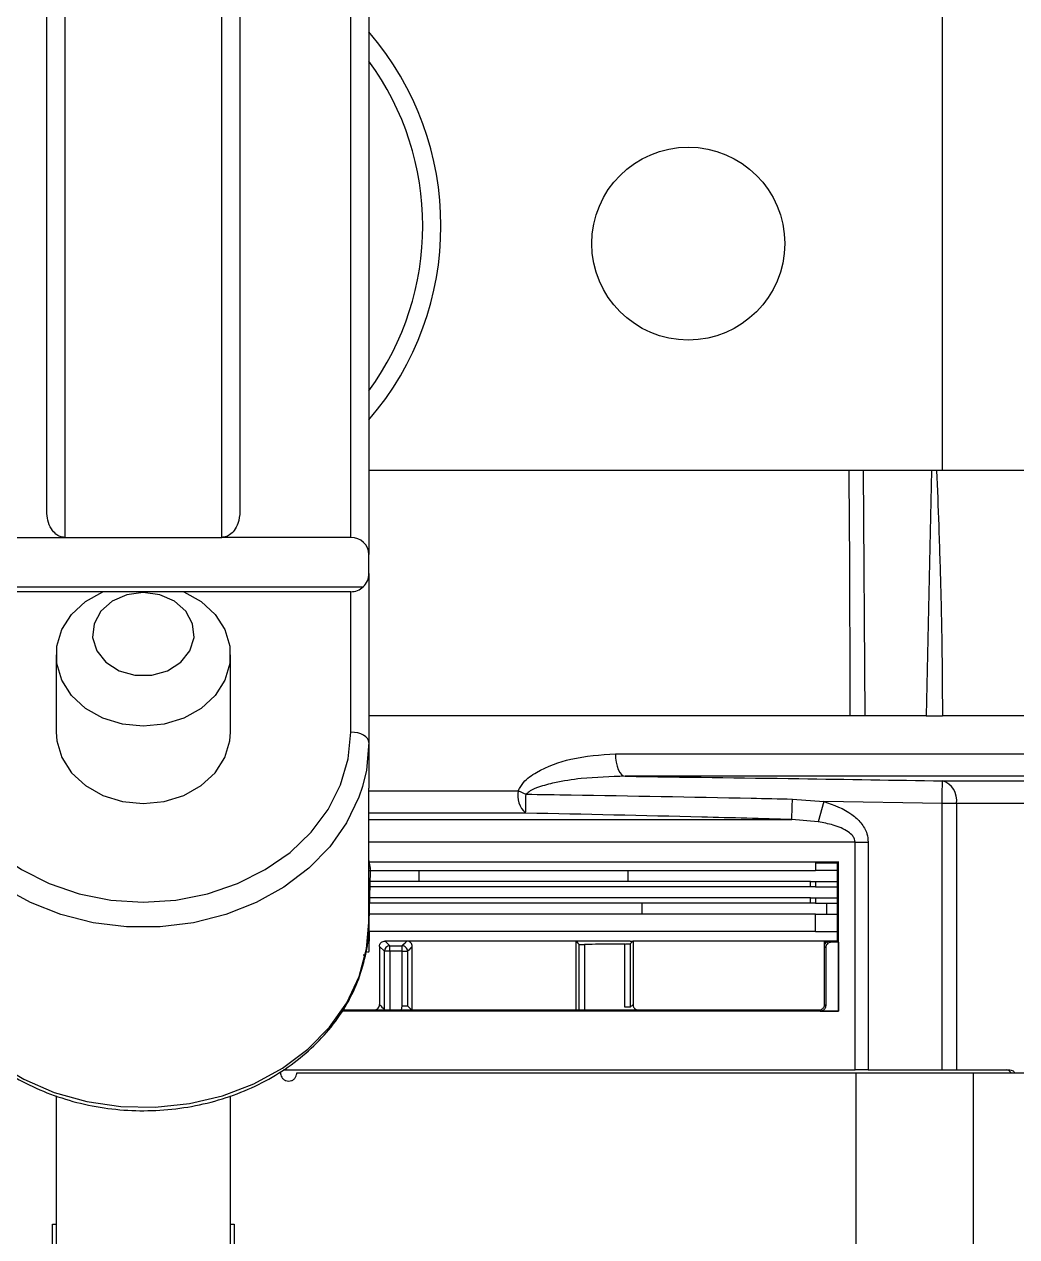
# Model space of a CAD drawing. Extents: x 17.1 to 113.1, y 3.8 to 84.5.
# Drawn here: x 53.632 to 56.364, y 69.521 to 72.859 of the extents above; entities that cross this region are included whole.
import ezdxf

# ---------------------------------------------------------------- set-up
doc = ezdxf.new("R2010")
doc.units = 0
doc.header["$MEASUREMENT"] = 0
doc.layers.add('OBJECT', color=7, linetype='CONTINUOUS')

msp = doc.modelspace()

# ---------------------------------------------------------------- linework, layer by layer
at = {"layer": 'OBJECT'}
for p, q in [((53.6937, 71.5185), (53.6937, 73.6236)), ((53.7437, 73.6236), (53.7437, 71.4469)), ((54.1757, 71.4469), (54.1757, 73.6236)), ((54.2257, 73.6236), (54.2257, 71.5185)), ((54.5307, 71.4469), (54.5307, 73.2832)), ((54.5807, 73.2832), (54.5807, 71.4)), ((56.1597, 71.6307), (56.1597, 72.8807)), ((56.1597, 71.6307), (54.5807, 71.6307)), ((55.9469, 70.9557), (55.9423, 71.6307)), ((56.1295, 71.6307), (56.1146, 70.9557)), ((57.8477, 71.6307), (56.1597, 71.6307)), ((53.3887, 71.4469), (53.7437, 71.4469)), ((53.7437, 71.4469), (54.1757, 71.4469)), ((54.5307, 71.4469), (54.1757, 71.4469)), ((54.5807, 71.3472), (54.5807, 71.4)), ((54.5807, 71.3472), (54.5807, 70.8818)), ((53.3545, 71.3108), (54.5649, 71.3108)), ((54.5307, 71.2972), (53.3887, 71.2972)), ((54.5307, 70.9105), (54.5307, 71.2972)), ((53.7197, 71.1233), (53.7197, 70.9105)), ((54.1997, 70.9105), (54.1997, 71.1233)), ((55.9053, 70.9557), (54.5807, 70.9557)), ((56.1146, 70.9557), (55.9469, 70.9557)), ((56.6823, 70.9557), (56.1592, 70.9557)), ((54.5807, 70.8818), (54.5807, 70.7562)), ((55.2589, 70.851), (56.5749, 70.851)), ((56.6291, 70.789), (55.2859, 70.789)), ((56.1593, 70.7765), (56.6132, 70.7765)), ((54.5807, 70.3862), (54.5807, 70.7562)), ((54.5807, 70.7494), (54.9913, 70.7494)), ((55.7464, 70.7265), (55.8326, 70.7197)), ((55.8326, 70.7197), (55.8175, 70.6639)), ((56.1583, 70.7145), (55.8326, 70.7197)), ((56.1583, 69.9806), (56.1583, 70.7145)), ((56.1978, 70.7145), (56.1583, 70.7145)), ((56.1978, 70.7145), (56.1978, 69.9806)), ((56.6597, 70.7145), (56.1978, 70.7145)), ((55.0121, 70.6875), (54.5807, 70.6875)), ((54.5807, 70.6701), (55.7447, 70.6701)), ((55.8175, 70.6639), (55.7447, 70.6701)), ((55.9187, 70.6082), (54.5807, 70.6082)), ((55.9187, 69.9806), (55.9187, 70.6082)), ((55.9187, 70.6082), (55.9548, 70.6082)), ((55.9548, 70.6082), (55.9548, 69.9806)), ((54.5847, 70.5365), (54.5807, 70.5596)), ((54.5818, 70.5533), (55.8097, 70.5533)), ((54.5847, 70.5309), (54.5847, 70.5361)), ((55.8097, 70.5533), (55.8097, 70.5293)), ((55.8097, 70.5506), (55.8697, 70.5506)), ((55.873, 70.554), (55.8697, 70.5506)), ((55.8697, 70.5506), (55.8702, 70.5506)), ((55.8702, 70.3356), (55.8702, 70.5506)), ((55.873, 70.1422), (55.873, 70.554)), ((54.5801, 70.3516), (54.5847, 70.5278)), ((54.5807, 70.5293), (54.5847, 70.5293)), ((55.796, 70.4993), (54.5839, 70.4993)), ((54.5847, 70.5293), (55.8097, 70.5293)), ((54.719, 70.4993), (54.719, 70.5293)), ((55.2946, 70.4993), (55.2946, 70.5293)), ((55.796, 70.4844), (55.796, 70.4993)), ((55.796, 70.4993), (55.8097, 70.4993)), ((55.8702, 70.5293), (55.8097, 70.5293)), ((55.8097, 70.4993), (55.8097, 70.4844)), ((55.8097, 70.4993), (55.8702, 70.4993)), ((55.796, 70.4844), (54.5836, 70.4844)), ((55.8097, 70.4844), (55.796, 70.4844)), ((55.8097, 70.4844), (55.8702, 70.4844)), ((55.796, 70.4395), (54.5824, 70.4395)), ((55.796, 70.4544), (54.5828, 70.4544)), ((55.3329, 70.4095), (55.3329, 70.4395)), ((55.796, 70.4395), (55.796, 70.4544)), ((55.796, 70.4544), (55.8097, 70.4544)), ((55.8097, 70.4395), (55.796, 70.4395)), ((55.8097, 70.4544), (55.8097, 70.4395)), ((55.8097, 70.4544), (55.8702, 70.4544)), ((55.8097, 70.4395), (55.8702, 70.4395)), ((55.8412, 70.4095), (55.8412, 70.4395)), ((55.8097, 70.4095), (54.5816, 70.4095)), ((55.8097, 70.3615), (55.8097, 70.4095)), ((55.8097, 70.4095), (55.8702, 70.4095)), ((54.5815, 70.3615), (54.5801, 70.3067)), ((55.8097, 70.3615), (54.5803, 70.3615)), ((54.6247, 70.3356), (54.6247, 70.3356)), ((54.6997, 70.3356), (54.6847, 70.3356)), ((55.15, 70.3356), (54.6997, 70.3356)), ((55.15, 70.3356), (55.15, 70.1456)), ((55.1597, 70.3356), (55.1501, 70.3356)), ((55.2997, 70.3356), (55.3077, 70.3356)), ((55.3077, 70.3356), (55.3077, 70.1608)), ((55.8347, 70.3356), (55.3077, 70.3356)), ((55.8097, 70.3615), (55.8702, 70.3615)), ((55.8347, 70.3203), (55.8347, 70.3356)), ((55.8687, 70.3356), (55.8347, 70.3356)), ((55.8498, 70.3356), (55.8497, 70.3356)), ((55.8697, 70.3356), (55.8687, 70.3356)), ((55.8702, 70.3356), (55.8697, 70.3356)), ((55.873, 70.3323), (55.873, 70.1423)), ((54.5731, 70.3067), (54.5799, 70.3053)), ((54.6232, 70.3073), (54.6097, 70.3207)), ((54.6097, 70.3207), (54.6097, 70.3205)), ((54.6097, 70.3205), (54.6097, 70.1607)), ((54.6382, 70.3073), (54.6232, 70.3073)), ((54.6232, 70.1471), (54.6232, 70.3073)), ((54.6718, 70.3075), (54.6382, 70.3073)), ((54.6382, 70.3073), (54.6382, 70.1471)), ((54.6718, 70.3075), (54.6868, 70.3075)), ((54.6718, 70.1571), (54.6718, 70.3075)), ((54.6868, 70.3075), (54.6868, 70.1571)), ((54.6997, 70.1456), (54.6997, 70.3205)), ((55.1593, 70.1456), (55.1593, 70.3264)), ((55.1743, 70.3262), (55.1743, 70.1456)), ((55.2851, 70.1531), (55.2851, 70.3274)), ((55.3001, 70.328), (55.3001, 70.1531)), ((55.8379, 70.3171), (55.8347, 70.3203)), ((55.8347, 70.1609), (55.8347, 70.3203)), ((55.8379, 70.3171), (55.8379, 70.1576)), ((54.5701, 70.2969), (54.5648, 70.2969)), ((55.5847, 70.1456), (54.5094, 70.1456)), ((54.6097, 70.1607), (54.6097, 70.1605)), ((54.6705, 70.1456), (54.6718, 70.1571)), ((54.6718, 70.1571), (54.6868, 70.1571)), ((54.6868, 70.1571), (54.6997, 70.1441)), ((55.3001, 70.1531), (55.2851, 70.1531)), ((55.3001, 70.1531), (55.3077, 70.1608)), ((55.5997, 70.1456), (55.5847, 70.1456)), ((55.5997, 70.1456), (55.5997, 70.1456)), ((55.8197, 70.1456), (55.8196, 70.1456)), ((55.8347, 70.1609), (55.8379, 70.1576)), ((55.8347, 70.1603), (55.8347, 70.1609)), ((55.873, 70.1422), (55.873, 70.1423)), ((54.3449, 69.9806), (55.9187, 69.9806)), ((54.3822, 69.9725), (55.9214, 69.9725)), ((55.9214, 69.3925), (55.9214, 69.9725)), ((55.9214, 69.9725), (56.2446, 69.9725)), ((55.9548, 69.9806), (56.1583, 69.9806)), ((56.1583, 69.9806), (56.1978, 69.9806)), ((56.1978, 69.9806), (56.3447, 69.9806)), ((56.2446, 69.3925), (56.2446, 69.9725)), ((56.2446, 69.9725), (56.3966, 69.9725)), ((53.7197, 69.9098), (53.7197, 69.3515)), ((54.1997, 69.3515), (54.1997, 69.9091)), ((53.7097, 69.1467), (53.7097, 69.5563)), ((53.7097, 69.5563), (53.7197, 69.5563)), ((54.1997, 69.5563), (54.2097, 69.5563)), ((54.2097, 69.5563), (54.2097, 69.1467))]:
    msp.add_line(p, q, dxfattribs=at)
at = {"layer": 'OBJECT', "flags": 128}
for points in [[(54.0715, 71.2972), (54.1189, 71.2704), (54.1572, 71.2349), (54.1841, 71.193), (54.198, 71.147), (54.198, 71.0996), (54.1841, 71.0535), (54.1572, 71.0116), (54.1189, 70.9761), (54.0713, 70.9492), (54.0172, 70.9324), (53.9597, 70.9267), (53.9023, 70.9324), (53.8482, 70.9492), (53.8006, 70.9761), (53.7622, 71.0116), (53.7353, 71.0535), (53.7215, 71.0996), (53.7215, 71.147), (53.7353, 71.193), (53.7622, 71.2349), (53.8006, 71.2704), (53.848, 71.2972)], [(53.9597, 71.2953), (53.9143, 71.2891), (53.8737, 71.2711), (53.8425, 71.2433), (53.824, 71.2088), (53.8202, 71.1711), (53.8315, 71.1346), (53.8567, 71.1029), (53.8931, 71.0798), (53.9367, 71.0675), (53.9828, 71.0675), (54.0264, 71.0798), (54.0627, 71.1029), (54.0879, 71.1346), (54.0992, 71.1711), (54.0954, 71.2088), (54.0769, 71.2433), (54.0457, 71.2711), (54.0052, 71.2891), (53.9597, 71.2953)], [(53.3887, 70.9105), (53.3958, 70.8373), (53.4167, 70.7659), (53.451, 70.6981), (53.4978, 70.6355), (53.556, 70.5797), (53.6241, 70.5321), (53.7005, 70.4937), (53.7833, 70.4656), (53.8704, 70.4485), (53.9597, 70.4427), (54.0491, 70.4485), (54.1362, 70.4656), (54.219, 70.4937), (54.2954, 70.5321), (54.3635, 70.5797), (54.4217, 70.6355), (54.4685, 70.6981), (54.5028, 70.7659), (54.5237, 70.8373), (54.5307, 70.9105)], [(53.7197, 70.9105), (53.7215, 70.8868), (53.7353, 70.8407), (53.7622, 70.7988), (53.8006, 70.7633), (53.8482, 70.7364), (53.9023, 70.7196), (53.9597, 70.7139)], [(53.9597, 70.7139), (54.0172, 70.7196), (54.0713, 70.7364), (54.1189, 70.7633), (54.1572, 70.7988), (54.1841, 70.8407), (54.198, 70.8868), (54.1997, 70.9105)], [(54.5807, 70.8818), (54.5798, 70.8874), (54.5769, 70.8928), (54.5723, 70.8977), (54.5661, 70.9021), (54.5585, 70.9056), (54.5499, 70.9083), (54.5405, 70.9099), (54.5307, 70.9105)], [(54.5807, 70.8818), (54.5738, 70.806), (54.563, 70.7612)], [(55.2589, 70.851), (55.2595, 70.8391), (55.261, 70.8276), (55.2635, 70.8171), (55.2668, 70.8077), (55.2709, 70.8), (55.2755, 70.7942), (55.2806, 70.7905), (55.2859, 70.789)], [(54.563, 70.7612), (54.5531, 70.7318), (54.5192, 70.6611), (54.4728, 70.5952), (54.415, 70.5358), (54.3469, 70.4841), (54.2702, 70.4412), (54.1866, 70.4083), (54.0979, 70.3858), (54.0061, 70.3745), (53.9133, 70.3745), (53.8215, 70.3858), (53.7329, 70.4083), (53.6492, 70.4412), (53.5725, 70.4841), (53.5045, 70.5358), (53.4466, 70.5952), (53.4002, 70.6611), (53.379, 70.7015)], [(53.3393, 70.3648), (53.3415, 70.3381), (53.3577, 70.2615), (53.3879, 70.1879), (53.4314, 70.1189), (53.4873, 70.0561), (53.5541, 70.001), (53.6305, 69.9549), (53.7145, 69.9189), (53.8042, 69.8937), (53.8976, 69.8801), (53.9924, 69.8782), (54.0864, 69.8882), (54.1775, 69.9098), (54.2635, 69.9425), (54.3424, 69.9856), (54.4124, 70.038), (54.4719, 70.0985), (54.5194, 70.1658), (54.5538, 70.2382), (54.5744, 70.314), (54.5807, 70.3862)], [(54.6247, 70.3356), (54.6255, 70.3348), (54.6286, 70.3317), (54.6336, 70.3268), (54.6381, 70.3223)], [(54.6717, 70.3225), (54.6721, 70.3229), (54.6752, 70.326), (54.68, 70.3308), (54.6847, 70.3356)], [(55.15, 70.3356), (55.1518, 70.3339), (55.1557, 70.33), (55.1593, 70.3264)], [(55.3077, 70.3356), (55.3037, 70.3316), (55.3001, 70.328)], [(55.8347, 70.3356), (55.837, 70.3333), (55.8393, 70.3311)], [(55.8497, 70.3356), (55.8505, 70.3348), (55.8529, 70.3323)], [(55.873, 70.3323), (55.8707, 70.3346), (55.8697, 70.3356)], [(54.6381, 70.3223), (54.6681, 70.3224), (54.6717, 70.3225)], [(54.6382, 70.3073), (54.6382, 70.3102), (54.6382, 70.3129), (54.6382, 70.3155), (54.6381, 70.3177), (54.6381, 70.3196), (54.6381, 70.321), (54.6381, 70.3219), (54.6381, 70.3223)], [(54.6718, 70.3075), (54.6717, 70.3103), (54.6717, 70.3131), (54.6717, 70.3157), (54.6717, 70.3179), (54.6717, 70.3198), (54.6717, 70.3212), (54.6717, 70.3221), (54.6717, 70.3225)], [(54.6997, 70.3205), (54.6949, 70.3157), (54.6901, 70.3108), (54.6868, 70.3075)], [(55.8229, 70.1423), (55.8221, 70.1431), (55.8197, 70.1456)]]:
    msp.add_lwpolyline(points, dxfattribs=at)
at = {"layer": 'OBJECT'}
msp.add_circle((55.4597, 72.2557), 0.2655, dxfattribs=at)
for centre, radius, start, end in [((53.9597, 72.3042), 0.819, 319.3094, 40.6906), ((53.9597, 72.3042), 0.769, 323.8565, 36.1435), ((54.5307, 71.3472), 0.05, 313.1786, 0), ((54.5307, 71.3472), 0.05, 270, 313.1786), ((6.8417, 71.5526), 49.3237, 359.02639, 359.09839), ((56.1429, 70.7234), 0.0556, 350.8083, 72.8845), ((55.0563, 70.7368), 0.0662, 169.0223, 228.164), ((55.1687, 71.118), 0.4091, 244.3024, 247.6558), ((42.3788, 70.9645), 12.6363, 358.74403, 358.98063), ((38.8679, 71.1931), 16.8849, 358.2249, 358.41632), ((54.4647, 70.5361), 0.12, 0, 0.1914), ((54.4647, 70.5309), 0.12, 359.2499, 0), ((54.4647, 70.5309), 0.12, 358.5, 359.2499), ((54.5701, 70.3518), 0.01, 357, 358.5), ((54.5701, 70.3069), 0.01, 350.4441, 358.5), ((54.6382, 70.3073), 0.015, 90.3651, 179.9547), ((54.6718, 70.3075), 0.015, 0.0468, 90.2895)]:
    msp.add_arc(centre, radius, start, end, dxfattribs=at)
for centre, major_axis, ratio, start_param, end_param in [((54.5307, 71.4), (0.05, 0), 0.938361, 0, 1.570796), ((55.0781, 68.4668), (2.3412, 0), 0.904333, 1.783132, 1.78488)]:
    msp.add_ellipse(centre, major_axis=major_axis, ratio=ratio, start_param=start_param, end_param=end_param, dxfattribs=at)
for points, knots in [([(55.9053, 70.9557), (55.9051, 71.0602), (55.9048, 71.2693), (55.9036, 71.4943), (55.9023, 71.6147), (55.9021, 71.6307)], [0, 0, 0, 0, 0.46446, 0.928893, 1, 1, 1, 1]), ([(56.1431, 71.6307), (56.1451, 71.5804), (56.1496, 71.4703), (56.1547, 71.3002), (56.1584, 71.1255), (56.1589, 71.0107), (56.1592, 70.9557)], [0, 0, 0, 0, 0.22394, 0.489698, 0.755953, 1, 1, 1, 1]), ([(53.7437, 71.4469), (53.7393, 71.4474), (53.7304, 71.4484), (53.7173, 71.4566), (53.7046, 71.4714), (53.6954, 71.4933), (53.6943, 71.5102), (53.6937, 71.5185)], [0, 0, 0, 0, 0.138343, 0.27604, 0.470202, 0.74205, 1, 1, 1, 1]), ([(54.2257, 71.5185), (54.2247, 71.5072), (54.2231, 71.4884), (54.2114, 71.4664), (54.1988, 71.4539), (54.1866, 71.4478), (54.1789, 71.4472), (54.1757, 71.4469)], [0, 0, 0, 0, 0.350281, 0.585229, 0.760499, 0.899707, 1, 1, 1, 1]), ([(55.9469, 70.9557), (55.9431, 70.9557), (55.9325, 70.9557), (55.9179, 70.9557), (55.9087, 70.9557), (55.9053, 70.9557)], [0, 0, 0, 0, 0.263886, 0.723096, 1, 1, 1, 1]), ([(56.1146, 70.9557), (56.1214, 70.9557), (56.1349, 70.9557), (56.15, 70.9557), (56.1573, 70.9557), (56.1592, 70.9557)], [0, 0, 0, 0, 0.425021, 0.850044, 1, 1, 1, 1]), ([(54.9913, 70.7494), (54.996, 70.7573), (55.0085, 70.7786), (55.0585, 70.8117), (55.1442, 70.8432), (55.218, 70.8482), (55.2589, 70.851)], [0, 0, 0, 0, 0.086849, 0.233706, 0.575453, 1, 1, 1, 1]), ([(55.2859, 70.789), (55.2457, 70.7879), (55.1806, 70.7862), (55.1007, 70.7742), (55.0539, 70.7618), (55.027, 70.7517), (55.0168, 70.7429), (55.0132, 70.7397)], [0, 0, 0, 0, 0.4325165, 0.6994923, 0.8586172, 0.9494209, 1, 1, 1, 1]), ([(55.2859, 70.789), (55.4454, 70.787), (55.7365, 70.7834), (56.0276, 70.7786), (56.1593, 70.7765)], [0, 0, 0, 0, 0.547716, 1, 1, 1, 1]), ([(55.0132, 70.7397), (55.0545, 70.7391), (55.2612, 70.7361), (55.5055, 70.7316), (55.7086, 70.7273), (55.7464, 70.7265)], [0, 0, 0, 0, 0.169099, 0.845499, 1, 1, 1, 1]), ([(55.8326, 70.7197), (55.86, 70.7101), (55.8982, 70.6969), (55.9359, 70.6618), (55.9522, 70.635), (55.9541, 70.6159), (55.9548, 70.6082)], [0, 0, 0, 0, 0.484963, 0.675899, 0.868393, 1, 1, 1, 1]), ([(55.7447, 70.6701), (55.6621, 70.6724), (55.4179, 70.6792), (55.1737, 70.6842), (55.0121, 70.6875)], [0, 0, 0, 0, 0.33844, 1, 1, 1, 1]), ([(55.9187, 70.6082), (55.9184, 70.6109), (55.9177, 70.6169), (55.9113, 70.6271), (55.8928, 70.6428), (55.8598, 70.6557), (55.8312, 70.6613), (55.8175, 70.6639)], [0, 0, 0, 0, 0.064307, 0.144323, 0.280228, 0.653315, 1, 1, 1, 1]), ([(54.5818, 70.5534), (54.6997, 70.5534), (54.9406, 70.5535), (55.2769, 70.5536), (55.5919, 70.5537), (55.7793, 70.5539), (55.873, 70.554)], [0, 0, 0, 0, 0.256595, 0.524344, 0.762172, 1, 1, 1, 1]), ([(53.3407, 70.3639), (53.3415, 70.3473), (53.3437, 70.3062), (53.3614, 70.242), (53.3913, 70.1731), (53.433, 70.1085), (53.4851, 70.0494), (53.5467, 69.997), (53.6167, 69.9523), (53.6937, 69.9163), (53.776, 69.8898), (53.8621, 69.8731), (53.9502, 69.8668), (54.0386, 69.8709), (54.1254, 69.8854), (54.2089, 69.91), (54.2875, 69.9442), (54.3596, 69.9875), (54.4235, 70.039), (54.4781, 70.0976), (54.522, 70.1621), (54.5547, 70.2312), (54.5741, 70.3033), (54.5823, 70.3556), (54.5803, 70.3832), (54.58, 70.3863)], [0, 0, 0, 0, 0.030719, 0.075911, 0.121153, 0.16653, 0.212088, 0.257827, 0.303719, 0.349725, 0.395809, 0.441942, 0.488108, 0.534301, 0.580516, 0.62675, 0.672997, 0.719237, 0.76544, 0.81156, 0.857541, 0.903332, 0.948906, 0.99428, 1, 1, 1, 1]), ([(54.6097, 70.3207), (54.6098, 70.3218), (54.61, 70.3245), (54.6118, 70.3287), (54.6152, 70.3325), (54.6197, 70.3351), (54.623, 70.3354), (54.6247, 70.3356)], [0, 0, 0, 0, 0.139108, 0.354906, 0.570675, 0.785286, 1, 1, 1, 1]), ([(54.6847, 70.3356), (54.6822, 70.3356), (54.6723, 70.3356), (54.6523, 70.3356), (54.6347, 70.3356), (54.6247, 70.3356)], [0, 0, 0, 0, 0.124522, 0.499558, 1, 1, 1, 1]), ([(54.6997, 70.3205), (54.6997, 70.3216), (54.6995, 70.3243), (54.6977, 70.3286), (54.6943, 70.3325), (54.6898, 70.3351), (54.6864, 70.3354), (54.6847, 70.3356)], [0, 0, 0, 0, 0.132086, 0.346842, 0.565442, 0.785527, 1, 1, 1, 1]), ([(55.2997, 70.3356), (55.2882, 70.3356), (55.265, 70.3356), (55.2185, 70.3356), (55.1832, 70.3356), (55.1597, 70.3356)], [0, 0, 0, 0, 0.250102, 0.500204, 1, 1, 1, 1]), ([(55.8347, 70.3209), (55.8349, 70.3225), (55.8353, 70.3259), (55.8382, 70.3306), (55.8423, 70.334), (55.8466, 70.3354), (55.8489, 70.3356), (55.8497, 70.3356)], [0, 0, 0, 0, 0.22009, 0.439946, 0.66243, 0.885034, 1, 1, 1, 1]), ([(55.8529, 70.3323), (55.8508, 70.3321), (55.8468, 70.3316), (55.842, 70.3279), (55.839, 70.3234), (55.838, 70.3196), (55.8379, 70.3175), (55.8379, 70.3171)], [0, 0, 0, 0, 0.29148, 0.560989, 0.754894, 0.949735, 1, 1, 1, 1]), ([(55.8498, 70.3356), (55.8506, 70.3356), (55.8573, 70.3356), (55.8639, 70.3356), (55.8697, 70.3356)], [0, 0, 0, 0, 0.1274938, 1, 1, 1, 1]), ([(55.873, 70.3323), (55.87, 70.3323), (55.8641, 70.3323), (55.8574, 70.3323), (55.8537, 70.3323), (55.8529, 70.3323)], [0, 0, 0, 0, 0.44189, 0.883774, 1, 1, 1, 1]), ([(55.1593, 70.3264), (55.1596, 70.3264), (55.16, 70.3263), (55.1627, 70.3262), (55.1666, 70.3261), (55.1707, 70.3261), (55.1734, 70.3262), (55.1743, 70.3262)], [0, 0, 0, 0, 0.218376, 0.436761, 0.655077, 0.873327, 1, 1, 1, 1]), ([(55.2851, 70.3274), (55.2773, 70.3273), (55.2568, 70.3271), (55.2237, 70.3267), (55.1945, 70.3264), (55.1781, 70.3262), (55.1743, 70.3262)], [0, 0, 0, 0, 0.211395, 0.554703, 0.89801, 1, 1, 1, 1]), ([(55.2851, 70.3274), (55.2868, 70.3274), (55.2902, 70.3275), (55.2947, 70.3276), (55.2981, 70.3277), (55.2998, 70.3279), (55.3, 70.3279), (55.3001, 70.328)], [0, 0, 0, 0, 0.21828, 0.436555, 0.654896, 0.873318, 1, 1, 1, 1]), ([(55.8347, 70.3203), (55.8347, 70.3204), (55.8347, 70.3206), (55.8347, 70.3208), (55.8347, 70.3209)], [0, 0, 0, 0, 0.6377244, 1, 1, 1, 1]), ([(55.5847, 70.1424), (55.5021, 70.1425), (55.3369, 70.1426), (55.0742, 70.1427), (54.8015, 70.1428), (54.6103, 70.1428), (54.5109, 70.1428), (54.5065, 70.1428)], [0, 0, 0, 0, 0.243573, 0.487146, 0.737795, 0.988444, 1, 1, 1, 1]), ([(54.5947, 70.1456), (54.5958, 70.1457), (54.5986, 70.1458), (54.6028, 70.1476), (54.6066, 70.151), (54.6092, 70.1555), (54.6096, 70.1588), (54.6097, 70.1605)], [0, 0, 0, 0, 0.13902, 0.354777, 0.570511, 0.785205, 1, 1, 1, 1]), ([(54.6097, 70.1605), (54.6097, 70.1605), (54.6145, 70.1557), (54.6189, 70.1514), (54.6232, 70.1471)], [0, 0, 0, 0, 0.0000308, 1, 1, 1, 1]), ([(55.3077, 70.1608), (55.3078, 70.1592), (55.3081, 70.156), (55.3104, 70.1517), (55.3138, 70.1482), (55.318, 70.146), (55.3212, 70.1457), (55.3227, 70.1456)], [0, 0, 0, 0, 0.193009, 0.385735, 0.585959, 0.801889, 1, 1, 1, 1]), ([(55.5752, 70.1456), (55.5754, 70.1456), (55.6602, 70.1456), (55.7401, 70.1456), (55.8197, 70.1456)], [0, 0, 0, 0, 0.002837, 1, 1, 1, 1]), ([(55.873, 70.1422), (55.8526, 70.1422), (55.8117, 70.1423), (55.7492, 70.1423), (55.674, 70.1424), (55.6185, 70.1424), (55.5847, 70.1424)], [0, 0, 0, 0, 0.218765, 0.43753, 0.656295, 1, 1, 1, 1]), ([(55.8196, 70.1456), (55.8043, 70.1456), (55.7685, 70.1456), (55.6958, 70.1456), (55.6371, 70.1456), (55.5997, 70.1456)], [0, 0, 0, 0, 0.21413, 0.4988621, 1, 1, 1, 1]), ([(55.8197, 70.1456), (55.8212, 70.1457), (55.8242, 70.146), (55.8289, 70.1484), (55.8325, 70.1522), (55.8344, 70.1566), (55.8346, 70.1593), (55.8347, 70.1603)], [0, 0, 0, 0, 0.210558, 0.42045, 0.641379, 0.864073, 1, 1, 1, 1]), ([(55.8379, 70.1576), (55.8378, 70.1561), (55.8375, 70.1531), (55.8355, 70.149), (55.8325, 70.1456), (55.8282, 70.1429), (55.8248, 70.1425), (55.8229, 70.1423)], [0, 0, 0, 0, 0.172836, 0.345191, 0.529672, 0.742964, 1, 1, 1, 1]), ([(55.8229, 70.1423), (55.8279, 70.1423), (55.8447, 70.1423), (55.8613, 70.1423), (55.873, 70.1423)], [0, 0, 0, 0, 0.298618, 1, 1, 1, 1]), ([(55.8347, 70.1603), (55.8347, 70.1604), (55.8347, 70.1606), (55.8347, 70.1608), (55.8347, 70.1609)], [0, 0, 0, 0, 0.636506, 1, 1, 1, 1]), ([(54.3372, 69.9725), (54.3373, 69.9707), (54.3376, 69.9665), (54.3404, 69.9602), (54.3455, 69.9545), (54.3522, 69.9508), (54.3598, 69.9495), (54.3675, 69.9509), (54.3742, 69.9547), (54.3793, 69.9605), (54.3819, 69.9668), (54.3821, 69.9709), (54.3822, 69.9725)], [0, 0, 0, 0, 0.073488, 0.179791, 0.286364, 0.393529, 0.501387, 0.609763, 0.718227, 0.826267, 0.933534, 1, 1, 1, 1]), ([(55.9548, 69.9806), (55.9483, 69.9806), (55.9354, 69.9806), (55.9243, 69.9806), (55.9187, 69.9806)], [0, 0, 0, 0, 0.5, 1, 1, 1, 1]), ([(56.3481, 69.9725), (56.3481, 69.9726), (56.3474, 69.9744), (56.3447, 69.9772), (56.3402, 69.9801), (56.3366, 69.9804), (56.3347, 69.9806)], [0, 0, 0, 0, 0.026872, 0.274178, 0.638826, 1, 1, 1, 1]), ([(56.3447, 69.9806), (56.347, 69.9803), (56.3509, 69.9798), (56.3553, 69.9769), (56.3569, 69.9744), (56.3574, 69.9735)], [0, 0, 0, 0, 0.487324, 0.826844, 1, 1, 1, 1])]:
    msp.add_open_spline(points, degree=3, knots=knots, dxfattribs=at)

doc.saveas('drawing.dxf')
